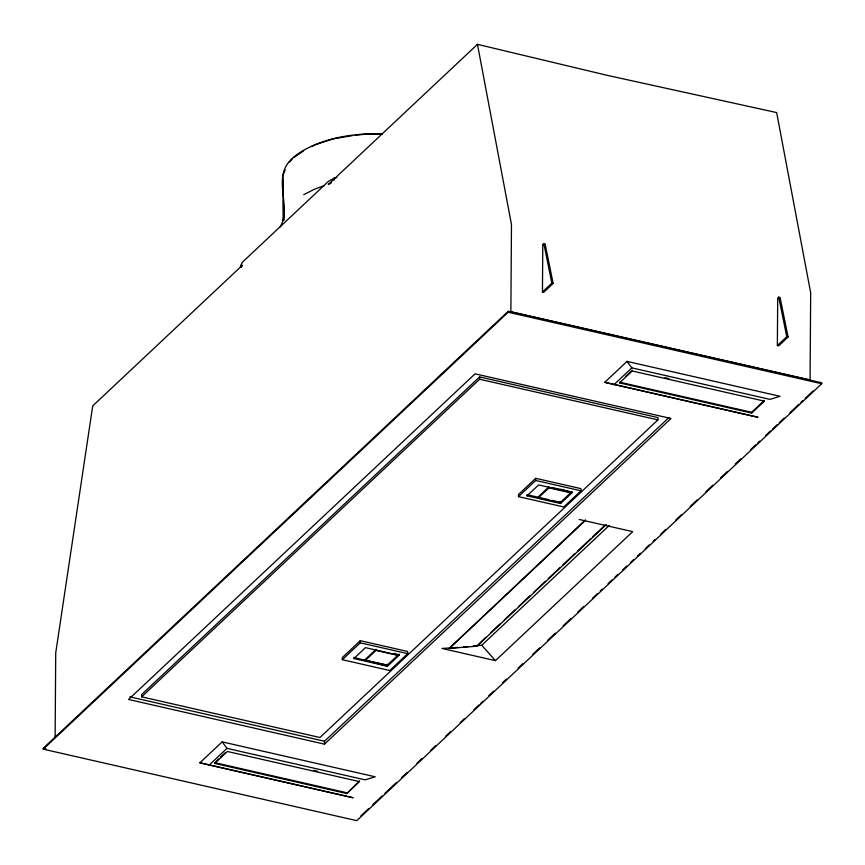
<?xml version="1.0" encoding="UTF-8"?>
<svg xmlns="http://www.w3.org/2000/svg" width="865" height="865" viewBox="0 0 865 865"><rect width="100%" height="100%" fill="white"/><g stroke="black" fill="none" stroke-linecap="round" stroke-linejoin="round"><path stroke-width="1.3" d="M55.133 737.326L55.728 652.859L92.728 405.901L242.405 265.241L241.335 267.339M141.644 696.844L141.655 694.552L479.632 376.924L657.941 417.59L657.919 419.893L319.942 737.51L141.644 696.844L479.621 379.227L479.632 376.924M214.671 763.384L227.354 751.469L359.516 781.614L346.833 793.529L214.671 763.384L218.575 758.973M324.472 744.149L671.002 418.498L475.08 373.821L128.561 699.471L324.472 744.149L324.494 741.24L669.067 417.427M334.225 180.136L334.247 178.093L336.766 177.617M342.313 659.703L342.324 657.562L360.283 640.684L407.718 651.507L407.696 653.648L389.747 670.526L342.313 659.703L360.272 642.836L360.283 640.684M346.833 793.529L359.516 780.857M364.154 660.027L387.455 665.044L387.444 666.212L353.861 658.546L353.861 657.389L387.444 666.212L399.057 655.302L399.057 654.135L387.033 665.315L365.387 660.373L365.387 659.314L375.994 649.356L375.983 650.415L365.387 660.373M387.033 665.315L387.044 664.244M397.641 654.286L397.63 655.356L375.983 650.415M518.481 496.64L518.503 494.488L535.705 478.323L580.999 488.649L580.988 490.801L563.785 506.966L518.481 496.64L535.684 480.475L535.705 478.323M560.801 489.255L572.198 492.585L560.585 503.495L527.001 495.84L527.001 494.672L549.091 499.775M538.333 497.84L538.344 496.78L548.94 486.822L548.929 487.882L538.333 497.84L559.99 502.781L572.198 491.417M542.452 291.97L542.788 244.514L543.815 243.552L545.101 243.844L553.146 283.417L543.739 292.262L542.452 291.97L551.859 283.125L553.146 283.417M559.99 502.781L559.99 501.711M560.585 503.495L560.596 502.327L551.654 500.338M570.597 491.753L570.586 492.823L548.929 487.882M619.535 382.903L632.218 370.988L764.379 401.133L751.696 413.048L619.535 382.903L619.545 382.157L751.707 412.302L764.39 400.376M751.696 413.048L751.707 412.302M777.365 345.546L777.7 298.09L778.727 297.127L780.046 297.43L788.091 337.004L778.684 345.838L777.365 345.546L786.772 336.701L788.091 337.004M43.25 749.155L43.293 748.214L508.22 311.292L821.75 382.795L821.707 383.736L356.78 820.658L43.25 749.155L508.177 312.233L508.22 311.292M283.547 220.597L283.385 199.945M280.26 226.879C291.473 206.93 273.524 180.623 288.856 162.014C292.986 156.879 298.512 153.235 304.166 149.98C327.857 136.897 355.699 133.199 382.427 133.794M283.807 173.465L285.212 169.929M240.297 266.388L242.427 262.181L328.332 181.445L334.247 178.093M289.472 162.112L292.1 159.268M585.346 519.93L449.195 648.436L476.896 646.187L606.322 524.568M585.475 520.373L449.195 648.436M548.421 578.501L560.174 567.44M563.104 564.683L574.857 553.622M577.798 550.854L590.525 538.873M592.482 537.024L605.219 525.044M609.23 525.477L481.751 645.258L473.068 646.101M477.458 44.342L511.475 224.554L510.869 311.714L810.073 379.951L810.678 292.792L776.662 112.58L607.522 75.406L477.458 44.342L328.311 184.504L331.263 182.829M199.891 762.811L352.942 797.714L199.891 762.811L222.154 741.878L375.205 776.792L365.062 779.841L226.998 748.355L222.154 741.878M604.754 382.33L757.805 417.233L604.754 382.33L627.017 361.397L780.068 396.311L769.926 399.36L631.861 367.874L627.017 361.397M209.125 765.147L226.998 748.355M613.988 384.676L631.861 367.874M220.532 757.135L225.408 752.55M625.395 376.653L632.229 370.242M353.861 658.546L365.463 647.636L399.057 655.302M527.001 495.84L538.603 484.93L572.198 492.585M485.6 637.451L476.896 646.187M490.509 632.845L500.327 623.643M504.252 619.956L515.053 609.825M518.978 606.138L529.78 596.007M533.705 592.32L545.48 581.269M360.694 816.073L368.458 808.797M372.837 804.666L382.016 796.038M384.925 793.302L386.871 791.486M387.466 790.924L392.375 786.307M392.688 786.026L396.559 782.382M401.403 777.819L407.123 772.445M416.952 763.211L421.871 758.583M430.727 750.269L435.646 745.652M445.475 736.407L450.395 731.779M460.234 722.545L464.17 718.847M473.998 709.603L478.918 704.975M480.886 703.126L482.854 701.277M488.757 695.73L493.677 691.113M502.522 682.799L506.457 679.101M518.189 668.072L523.076 663.477M532.851 654.297L539.695 647.863M547.513 640.511L555.341 633.169M563.158 625.817L570.976 618.464M577.82 612.031L583.68 606.527M592.482 598.256L597.369 593.66M600.299 590.903L602.256 589.065M608.127 583.551L612.031 579.885M614.972 577.128L617.902 574.371M622.789 569.776L626.703 566.099M630.607 562.423L633.537 559.666M637.451 556L640.381 553.243M645.268 548.648L649.183 544.972M653.097 541.295L655.043 539.457M660.914 533.943L665.801 529.358M675.576 520.168L681.447 514.653M690.248 506.382L697.093 499.948M705.894 491.677L712.738 485.243M720.556 477.891L727.411 471.457M735.228 464.105L741.1 458.591M750.874 449.4L755.761 444.805M757.718 442.967L759.675 441.128M765.536 435.625L770.466 430.997M772.434 429.148L777.17 424.693M779.311 422.682L784.231 418.055M789.767 412.854L798.968 404.204M800.936 402.355L802.904 400.506M805.272 398.278L813.024 390.991M458.104 647.431L441.993 648.447L495.45 660.644L632.704 531.651L579.247 519.465M293.851 157.603L303.626 150.813M311.595 146.607L313.909 145.428M303.756 194.657L314.665 189.165L324.343 185.532M315.055 144.833L332.095 139.243M333.295 138.865L352.498 135.6M355.137 135.308L366.987 133.989L382.395 134.097M463.197 647.063L468.138 646.587M542.788 244.514L544.063 244.806M508.177 312.233L821.707 383.736M664.936 377.702L668.861 378.6M479.621 379.227L657.919 419.893M535.684 480.475L580.988 490.801M551.492 487.395L569.321 491.461M360.272 642.836L407.696 653.648M393.824 653.421L396.365 654.005M129.88 696.855L324.494 741.24M313.725 770.412L317.65 771.31M214.671 762.638L346.833 792.783M43.293 748.214L45.899 748.809M481.751 645.258L495.45 660.644M778.727 297.127L786.772 336.701M543.815 243.552L551.859 283.125M283.32 182.656L282.693 174.622M284.066 206.4L284.163 210.368M284.315 216.985L284.25 214.336L284.315 216.996M283.298 194.701L283.06 180.288L283.32 220.078M283.936 213.428L283.979 220.056"/></g></svg>
